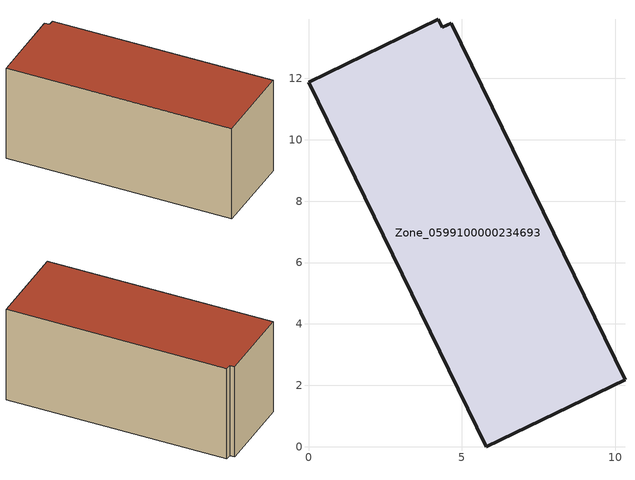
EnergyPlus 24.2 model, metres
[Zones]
Zone_0599100000234693
 floor ground (C_G): 4.36,13.68 4.65,13.79 10.31,2.19 5.8,0 0,11.88 4.22,13.93 z0
 wall outside (C_F): 5.8,0 10.31,2.19 4.65,13.79 4.36,13.68 4.22,13.93 0,11.88 5.8,0 z0:5.75
 roof outside (C_R): 4.65,13.79 4.36,13.68 4.22,13.93 0,11.88 5.8,0 10.31,2.19 z5.75
[BUILDING]
Pand.0599100000234693: North Axis=0; Terrain=City; Loads Convergence Tolerance Value=0.04; Temperature Convergence Tolerance Value=0.4; Solar Distribution=FullExterior; Maximum Number of Warmup Days=25; Minimum Number of Warmup Days=1
[Site:Location]
Rotterdam.The.Hague.AP_ZH_NLD Design_Conditions: Latitude=51.96; Longitude=4.45; Time Zone=1; Elevation=-4.5
[SITE:GROUNDTEMPERATURE:BUILDINGSURFACE]
18, 18, 18, 18, 18, 18, 18, 18, 18, 18, 18, 18
[MATERIAL] Thermal Absorptance=0.9; Solar Absorptance=0.7; Visible Absorptance=0.7
Name | Roughness | Thickness | Conductivity | Density | Specific Heat
G.TI.1946-1964 | MediumSmooth | 0.15 | 1 | 540 | 1210
F.TI.1946-1964 | Rough | 0.3 | 0.857143 | 1920 | 840
R.TI.1946-1964 | MediumRough | 0.2 | 0.277778 | 1500 | 1000
[CONSTRUCTION]
C_G: G.TI.1946-1964
C_F: F.TI.1946-1964
C_R: R.TI.1946-1964
[ZONE]
Zone_0599100000234693: Type=1; Multiplier=1; Ceiling Height=Autocalculate; Volume=Autocalculate; Floor Area=autocalculate; Part of Total Floor Area=Yes
[ZONEINFILTRATION:DESIGNFLOWRATE]
Infil_Zone_0599100000234693: Zone or ZoneList or Space or SpaceList=Zone_0599100000234693; Schedule=AlwaysOn; Design Flow Rate Calculation Method=Flow/Area; Flow Rate per Floor Area=0.003; Constant Term Coefficient=1; Temperature Term Coefficient=0; Velocity Term Coefficient=0; Velocity Squared Term Coefficient=0
[HVACTEMPLATE:ZONE:IDEALLOADSAIRSYSTEM]
Zone_0599100000234693: Maximum Heating Supply Air Temperature=50; Minimum Cooling Supply Air Temperature=13; Maximum Heating Supply Air Humidity Ratio=0.0156; Minimum Cooling Supply Air Humidity Ratio=0.0077; Heating Limit=NoLimit; Cooling Limit=NoLimit; Dehumidification Control Type=ConstantSensibleHeatRatio; Cooling Sensible Heat Ratio=0.7; Dehumidification Setpoint=60; Humidification Control Type=None; Humidification Setpoint=30; Outdoor Air Method=None; Outdoor Air Flow Rate per Person=0.00944; Outdoor Air Flow Rate per Zone Floor Area=0; Outdoor Air Flow Rate per Zone=0; Demand Controlled Ventilation Type=None; Outdoor Air Economizer Type=NoEconomizer; Heat Recovery Type=None; Sensible Heat Recovery Effectiveness=0.7; Latent Heat Recovery Effectiveness=0.65
[ZONECONTROL:THERMOSTAT]
ThermostatControl_Zone_0599100000234693: Zone or ZoneList=Zone_0599100000234693; Control Type Schedule=DualSetpointControlType; Control 1=Thermostat_Zone_0599100000234693; Temperature Difference Between Cutout And Setpoint=0
[THERMOSTATSETPOINT:DUALSETPOINT]
Thermostat_Zone_0599100000234693: Heating Setpoint Temperature Schedule=HeatingSetpoint_Zone_0599100000234693; Cooling Setpoint Temperature Schedule=CoolingSetpoint_Zone_0599100000234693
[SCHEDULE:COMPACT]
HeatingSetpoint_Zone_0599100000234693: Through: 12/31, For: AllDays, Until: 24:00, 21
CoolingSetpoint_Zone_0599100000234693: Through: 12/31, For: AllDays, Until: 24:00, 24
DualSetpointControlType: Through: 12/31, For: AllDays, Until: 24:00, 4
AlwaysOn: Through: 12/31, For: AllDays, Until: 24:00, 1
